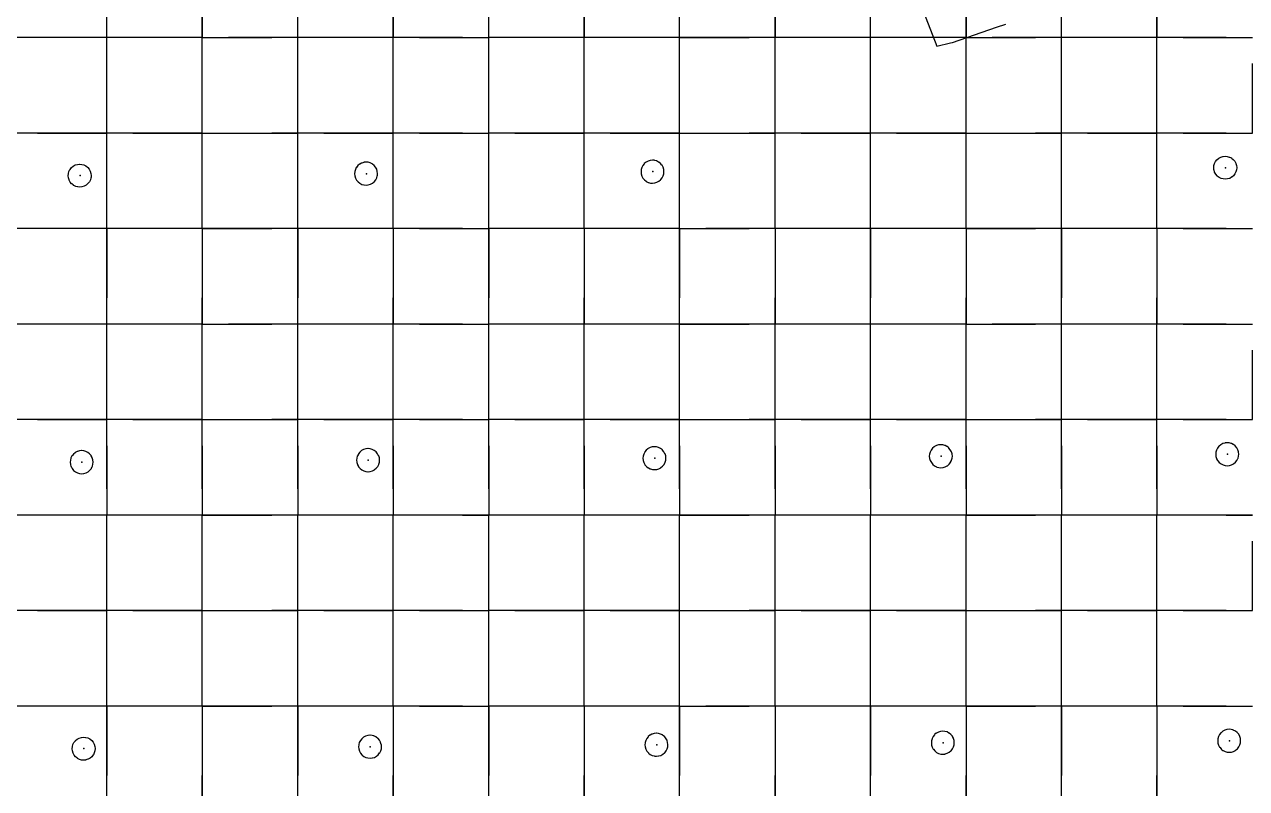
# Model space of a CAD drawing. Header units: metres. Extents: x 0 to 438, y -24 to 612.
# Drawn here: x 199.2 to 314.4, y 190.2 to 262.2 of the extents above; entities that cross this region are included whole.
import ezdxf

# ---------------------------------------------------------------- set-up
doc = ezdxf.new("R2010")
doc.units = ezdxf.units.M
doc.layers.add('LAYER_01_CUT', color=7, linetype='Continuous')
doc.layers.add('LAYER_04_GRID', color=7, linetype='Continuous')

msp = doc.modelspace()

# ---------------------------------------------------------------- linework, layer by layer
at = {"layer": 'LAYER_01_CUT'}
for points in [[(209.46, 261), (207, 261), (207, 267.54), (207, 270), (207, 276.54)], [(227.46, 261), (225, 261), (225, 267.54), (225, 270), (225, 276.54)], [(245.46, 261), (243, 261), (243, 267.54), (243, 270), (243, 276.54)], [(263.46, 261), (261, 261), (261, 267.54), (261, 270), (261, 276.54)], [(281.46, 261), (279, 261), (279, 267.54), (279, 270), (279, 276.54)], [(299.46, 261), (297, 261), (297, 267.54), (297, 270), (297, 276.54)], [(216, 267.54), (216, 261), (216, 263.46)], [(234, 267.54), (234, 261), (234, 263.46)], [(252, 267.54), (252, 261), (252, 263.46)], [(270, 267.54), (270, 261), (270, 263.46)], [(288, 267.54), (288, 261), (288, 263.46)], [(306, 267.54), (306, 261), (306, 263.46)], [(283.17, 265.55), (285.26, 260.17), (286.55, 260.49), (286.73, 260.53), (290.88, 261.97), (291.74, 262.27)], [(207, 261), (207, 263.46)], [(225, 261), (225, 263.46)], [(243, 261), (243, 263.46)], [(261, 261), (261, 263.46)], [(279, 261), (279, 263.46)], [(297, 261), (297, 263.46)], [(200.46, 261), (198, 261)], [(204.54, 261), (198, 261)], [(207, 261), (200.46, 261)], [(207, 261), (204.54, 261)], [(213.54, 261), (207, 261)], [(207, 258.54), (207, 261)], [(207, 254.46), (207, 261)], [(216, 261), (209.46, 261)], [(216, 261), (213.54, 261)], [(216, 258.54), (216, 261)], [(216, 254.46), (216, 261)], [(216, 261), (218.46, 261)], [(216, 261), (222.54, 261)], [(225, 261), (218.46, 261)], [(225, 261), (222.54, 261)], [(231.54, 261), (225, 261)], [(225, 258.54), (225, 261)], [(225, 254.46), (225, 261)], [(234, 261), (227.46, 261)], [(234, 261), (231.54, 261)], [(236.46, 261), (234, 261)], [(240.54, 261), (234, 261)], [(234, 258.54), (234, 261)], [(234, 254.46), (234, 261)], [(236.46, 261), (243, 261)], [(240.54, 261), (243, 261)], [(249.54, 261), (243, 261)], [(243, 258.54), (243, 261)], [(243, 254.46), (243, 261)], [(252, 261), (245.46, 261)], [(252, 261), (249.54, 261)], [(254.46, 261), (252, 261)], [(258.54, 261), (252, 261)], [(252, 258.54), (252, 261)], [(252, 254.46), (252, 261)], [(261, 261), (254.46, 261)], [(261, 261), (258.54, 261)], [(261, 258.54), (261, 261)], [(261, 254.46), (261, 261)], [(261, 261), (267.54, 261)], [(270, 261), (263.46, 261)], [(270, 261), (267.54, 261)], [(272.46, 261), (270, 261)], [(276.54, 261), (270, 261)], [(270, 258.54), (270, 261)], [(270, 254.46), (270, 261)], [(279, 261), (272.46, 261)], [(279, 261), (276.54, 261)], [(285.54, 261), (279, 261)], [(279, 258.54), (279, 261)], [(279, 254.46), (279, 261)], [(288, 261), (281.46, 261)], [(288, 261), (285.54, 261)], [(288, 258.54), (288, 261)], [(288, 254.46), (288, 261)], [(288, 261), (290.46, 261)], [(288, 261), (294.54, 261)], [(297, 261), (290.46, 261)], [(297, 261), (294.54, 261)], [(303.54, 261), (297, 261)], [(297, 258.54), (297, 261)], [(297, 254.46), (297, 261)], [(306, 261), (299.46, 261)], [(306, 261), (303.54, 261)], [(308.46, 261), (306, 261)], [(312.54, 261), (306, 261)], [(306, 258.54), (306, 261)], [(306, 254.46), (306, 261)], [(308.46, 261), (315, 261)], [(312.54, 261), (315, 261)], [(200.46, 252), (207, 252), (207, 258.54)], [(209.46, 252), (216, 252), (216, 258.54)], [(218.46, 252), (225, 252), (225, 258.54)], [(227.46, 252), (234, 252), (234, 258.54)], [(236.46, 252), (243, 252), (243, 258.54)], [(245.46, 252), (252, 252), (252, 258.54)], [(254.46, 252), (261, 252), (261, 258.54)], [(263.46, 252), (270, 252), (270, 258.54)], [(272.46, 252), (279, 252), (279, 258.54)], [(281.46, 252), (288, 252), (288, 258.54)], [(290.46, 252), (297, 252), (297, 258.54)], [(299.46, 252), (306, 252), (306, 258.54)], [(308.46, 252), (315, 252), (315, 258.54)], [(207, 252), (207, 254.46)], [(216, 252), (216, 254.46)], [(225, 252), (225, 254.46)], [(234, 252), (234, 254.46)], [(243, 252), (243, 254.46)], [(252, 252), (252, 254.46)], [(261, 252), (261, 254.46)], [(270, 252), (270, 254.46)], [(279, 252), (279, 254.46)], [(288, 252), (288, 254.46)], [(297, 252), (297, 254.46)], [(306, 252), (306, 254.46)], [(200.46, 252), (198, 252)], [(204.54, 252), (198, 252)], [(207, 252), (204.54, 252)], [(209.46, 252), (207, 252)], [(213.54, 252), (207, 252)], [(207, 249.54), (207, 252)], [(207, 245.46), (207, 252)], [(216, 252), (213.54, 252)], [(216, 249.54), (216, 252)], [(216, 245.46), (216, 252)], [(216, 252), (218.46, 252)], [(216, 252), (222.54, 252)], [(225, 252), (222.54, 252)], [(227.46, 252), (225, 252)], [(231.54, 252), (225, 252)], [(225, 249.54), (225, 252)], [(225, 245.46), (225, 252)], [(234, 252), (231.54, 252)], [(236.46, 252), (234, 252)], [(240.54, 252), (234, 252)], [(234, 249.54), (234, 252)], [(234, 245.46), (234, 252)], [(240.54, 252), (243, 252)], [(245.46, 252), (243, 252)], [(249.54, 252), (243, 252)], [(243, 249.54), (243, 252)], [(243, 245.46), (243, 252)], [(252, 252), (249.54, 252)], [(254.46, 252), (252, 252)], [(258.54, 252), (252, 252)], [(252, 249.54), (252, 252)], [(252, 245.46), (252, 252)], [(261, 252), (258.54, 252)], [(261, 249.54), (261, 252)], [(261, 245.46), (261, 252)], [(261, 252), (263.46, 252)], [(261, 252), (267.54, 252)], [(270, 252), (267.54, 252)], [(272.46, 252), (270, 252)], [(276.54, 252), (270, 252)], [(270, 249.54), (270, 252)], [(270, 245.46), (270, 252)], [(279, 252), (276.54, 252)], [(281.46, 252), (279, 252)], [(285.54, 252), (279, 252)], [(279, 249.54), (279, 252)], [(279, 245.46), (279, 252)], [(288, 252), (285.54, 252)], [(288, 249.54), (288, 252)], [(288, 245.46), (288, 252)], [(288, 252), (290.46, 252)], [(288, 252), (294.54, 252)], [(297, 252), (294.54, 252)], [(299.46, 252), (297, 252)], [(303.54, 252), (297, 252)], [(297, 249.54), (297, 252)], [(297, 245.46), (297, 252)], [(306, 252), (303.54, 252)], [(308.46, 252), (306, 252)], [(312.54, 252), (306, 252)], [(306, 249.54), (306, 252)], [(306, 245.46), (306, 252)], [(312.54, 252), (315, 252)], [(200.46, 243), (198, 243), (198, 249.54)], [(203.44, 247.57), (203.44, 247.58), (203.38, 247.77), (203.38, 247.78), (203.36, 247.98), (203.36, 247.99), (203.37, 248.17), (203.38, 248.18), (203.43, 248.37), (203.43, 248.38), (203.52, 248.57), (203.53, 248.57), (203.66, 248.74), (203.67, 248.74), (203.83, 248.88), (203.84, 248.89), (204.02, 248.99), (204.03, 248.99), (204.23, 249.05), (204.23, 249.05), (204.43, 249.07), (204.44, 249.07), (204.63, 249.05), (204.64, 249.05), (204.83, 249), (204.83, 248.99), (205.02, 248.9), (205.03, 248.9), (205.19, 248.77), (205.2, 248.76), (205.33, 248.6), (205.34, 248.59), (205.44, 248.4), (205.44, 248.4), (205.5, 248.2), (205.5, 248.19), (205.52, 247.99), (205.52, 247.99), (205.51, 247.8), (205.5, 247.79), (205.45, 247.6), (205.45, 247.59), (205.36, 247.41), (205.35, 247.4), (205.22, 247.23), (205.21, 247.23), (205.05, 247.09), (205.04, 247.09), (204.86, 246.99), (204.85, 246.98), (204.65, 246.92), (204.65, 246.92), (204.45, 246.9), (204.44, 246.9), (204.25, 246.92), (204.24, 246.92), (204.05, 246.97), (204.05, 246.98), (203.86, 247.07), (203.85, 247.08), (203.69, 247.21), (203.68, 247.21), (203.55, 247.38), (203.54, 247.38), (203.44, 247.57)], [(209.46, 234), (207, 234), (207, 240.54), (207, 243), (207, 249.54)], [(218.46, 243), (216, 243), (216, 249.54)], [(227.46, 234), (225, 234), (225, 240.54), (225, 243), (225, 249.54)], [(232.52, 248.18), (232.5, 248.38), (232.5, 248.39), (232.44, 248.58), (232.44, 248.59), (232.34, 248.78), (232.33, 248.78), (232.2, 248.95), (232.19, 248.95), (232.03, 249.08), (232.02, 249.09), (231.83, 249.18), (231.83, 249.18), (231.63, 249.24), (231.63, 249.24), (231.44, 249.26), (231.43, 249.26), (231.23, 249.24), (231.22, 249.23), (231.03, 249.17), (231.02, 249.17), (230.84, 249.07), (230.83, 249.07), (230.67, 248.93), (230.66, 248.93), (230.53, 248.76), (230.52, 248.75), (230.43, 248.57), (230.43, 248.56), (230.37, 248.37), (230.37, 248.36), (230.36, 248.17), (230.36, 248.17), (230.38, 247.97), (230.38, 247.96), (230.44, 247.76), (230.44, 247.75), (230.54, 247.57), (230.54, 247.56), (230.68, 247.4), (230.69, 247.39), (230.85, 247.26), (230.86, 247.26), (231.04, 247.16), (231.05, 247.16), (231.24, 247.11), (231.25, 247.11), (231.44, 247.09), (231.45, 247.09), (231.65, 247.11), (231.65, 247.11), (231.85, 247.17), (231.86, 247.17), (232.04, 247.27), (232.05, 247.28), (232.21, 247.41), (232.22, 247.42), (232.35, 247.59), (232.35, 247.59), (232.45, 247.78), (232.45, 247.79), (232.5, 247.98), (232.51, 247.99), (232.52, 248.17), (232.52, 248.18)], [(236.46, 243), (234, 243), (234, 249.54)], [(245.46, 234), (243, 234), (243, 240.54), (243, 243), (243, 249.54)], [(254.46, 243), (252, 243), (252, 249.54)], [(259.02, 249.27), (258.83, 249.37), (258.83, 249.37), (258.63, 249.42), (258.63, 249.43), (258.44, 249.44), (258.43, 249.44), (258.23, 249.42), (258.22, 249.42), (258.03, 249.36), (258.02, 249.36), (257.84, 249.26), (257.83, 249.25), (257.67, 249.12), (257.66, 249.11), (257.53, 248.95), (257.52, 248.94), (257.43, 248.75), (257.43, 248.75), (257.37, 248.55), (257.37, 248.55), (257.36, 248.36), (257.36, 248.35), (257.38, 248.15), (257.38, 248.14), (257.44, 247.95), (257.44, 247.94), (257.54, 247.76), (257.54, 247.75), (257.68, 247.59), (257.69, 247.58), (257.85, 247.45), (257.86, 247.44), (258.04, 247.35), (258.05, 247.35), (258.24, 247.29), (258.25, 247.29), (258.44, 247.28), (258.45, 247.28), (258.64, 247.3), (258.65, 247.3), (258.85, 247.36), (258.86, 247.36), (259.04, 247.46), (259.05, 247.46), (259.21, 247.6), (259.22, 247.61), (259.35, 247.77), (259.35, 247.78), (259.45, 247.96), (259.45, 247.97), (259.5, 248.16), (259.51, 248.17), (259.52, 248.36), (259.52, 248.37), (259.5, 248.57), (259.5, 248.57), (259.44, 248.77), (259.44, 248.78), (259.34, 248.96), (259.33, 248.97), (259.2, 249.13), (259.19, 249.14), (259.03, 249.27), (259.02, 249.27)], [(263.46, 234), (261, 234), (261, 240.54), (261, 243), (261, 249.54)], [(272.46, 243), (270, 243), (270, 249.54)], [(281.46, 234), (279, 234), (279, 240.54), (279, 243), (279, 249.54)], [(290.46, 243), (288, 243), (288, 249.54)], [(299.46, 234), (297, 234), (297, 240.54), (297, 243), (297, 249.54)], [(308.46, 243), (306, 243), (306, 249.54)], [(312.63, 249.8), (312.82, 249.74), (312.83, 249.74), (313.02, 249.65), (313.02, 249.64), (313.19, 249.51), (313.2, 249.5), (313.33, 249.34), (313.34, 249.34), (313.44, 249.15), (313.44, 249.14), (313.5, 248.95), (313.5, 248.94), (313.52, 248.74), (313.52, 248.73), (313.5, 248.54), (313.5, 248.54), (313.45, 248.35), (313.45, 248.34), (313.35, 248.15), (313.35, 248.15), (313.22, 247.98), (313.21, 247.97), (313.05, 247.84), (313.04, 247.83), (312.86, 247.73), (312.85, 247.73), (312.65, 247.67), (312.64, 247.67), (312.44, 247.65), (312.44, 247.65), (312.25, 247.67), (312.24, 247.67), (312.05, 247.72), (312.04, 247.72), (311.86, 247.82), (311.85, 247.82), (311.68, 247.95), (311.68, 247.96), (311.54, 248.12), (311.54, 248.13), (311.44, 248.31), (311.44, 248.32), (311.38, 248.52), (311.37, 248.53), (311.35, 248.72), (311.35, 248.73), (311.37, 248.92), (311.37, 248.93), (311.43, 249.12), (311.43, 249.13), (311.52, 249.31), (311.53, 249.32), (311.66, 249.48), (311.66, 249.49), (311.83, 249.63), (311.83, 249.63), (312.02, 249.73), (312.03, 249.73), (312.22, 249.79), (312.23, 249.79), (312.43, 249.82), (312.44, 249.81), (312.62, 249.8), (312.63, 249.8)], [(207, 243), (207, 245.46)], [(216, 243), (216, 245.46)], [(225, 243), (225, 245.46)], [(234, 243), (234, 245.46)], [(243, 243), (243, 245.46)], [(252, 243), (252, 245.46)], [(261, 243), (261, 245.46)], [(270, 243), (270, 245.46)], [(279, 243), (279, 245.46)], [(288, 243), (288, 245.46)], [(297, 243), (297, 245.46)], [(306, 243), (306, 245.46)], [(204.54, 243), (198, 243)], [(207, 243), (200.46, 243)], [(207, 243), (204.54, 243)], [(209.46, 243), (207, 243)], [(213.54, 243), (207, 243)], [(207, 243), (207, 236.46)], [(216, 243), (209.46, 243)], [(216, 243), (213.54, 243)], [(216, 243), (216, 240.54)], [(216, 243), (216, 236.46)], [(216, 243), (222.54, 243)], [(225, 243), (218.46, 243)], [(225, 243), (222.54, 243)], [(227.46, 243), (225, 243)], [(231.54, 243), (225, 243)], [(225, 243), (225, 236.46)], [(234, 243), (227.46, 243)], [(234, 243), (231.54, 243)], [(240.54, 243), (234, 243)], [(234, 243), (234, 240.54)], [(234, 243), (234, 236.46)], [(236.46, 243), (243, 243)], [(240.54, 243), (243, 243)], [(245.46, 243), (243, 243)], [(249.54, 243), (243, 243)], [(243, 243), (243, 236.46)], [(252, 243), (245.46, 243)], [(252, 243), (249.54, 243)], [(258.54, 243), (252, 243)], [(252, 243), (252, 240.54)], [(252, 243), (252, 236.46)], [(261, 243), (254.46, 243)], [(261, 243), (258.54, 243)], [(261, 243), (261, 236.46)], [(261, 243), (263.46, 243)], [(261, 243), (267.54, 243)], [(270, 243), (263.46, 243)], [(270, 243), (267.54, 243)], [(276.54, 243), (270, 243)], [(270, 243), (270, 240.54)], [(270, 243), (270, 236.46)], [(279, 243), (272.46, 243)], [(279, 243), (276.54, 243)], [(281.46, 243), (279, 243)], [(285.54, 243), (279, 243)], [(279, 243), (279, 236.46)], [(288, 243), (281.46, 243)], [(288, 243), (285.54, 243)], [(288, 243), (288, 240.54)], [(288, 243), (288, 236.46)], [(288, 243), (294.54, 243)], [(297, 243), (290.46, 243)], [(297, 243), (294.54, 243)], [(299.46, 243), (297, 243)], [(303.54, 243), (297, 243)], [(297, 243), (297, 236.46)], [(306, 243), (299.46, 243)], [(306, 243), (303.54, 243)], [(312.54, 243), (306, 243)], [(306, 243), (306, 240.54)], [(306, 243), (306, 236.46)], [(308.46, 243), (315, 243)], [(312.54, 243), (315, 243)], [(216, 240.54), (216, 234), (216, 236.46)], [(234, 240.54), (234, 234), (234, 236.46)], [(252, 240.54), (252, 234), (252, 236.46)], [(270, 240.54), (270, 234), (270, 236.46)], [(288, 240.54), (288, 234), (288, 236.46)], [(306, 240.54), (306, 234), (306, 236.46)], [(207, 234), (207, 236.46)], [(225, 234), (225, 236.46)], [(243, 234), (243, 236.46)], [(261, 234), (261, 236.46)], [(279, 234), (279, 236.46)], [(297, 234), (297, 236.46)], [(200.46, 234), (198, 234)], [(204.54, 234), (198, 234)], [(207, 234), (200.46, 234)], [(207, 234), (204.54, 234)], [(213.54, 234), (207, 234)], [(207, 231.54), (207, 234)], [(207, 227.46), (207, 234)], [(216, 234), (209.46, 234)], [(216, 234), (213.54, 234)], [(216, 231.54), (216, 234)], [(216, 227.46), (216, 234)], [(216, 234), (218.46, 234)], [(216, 234), (222.54, 234)], [(225, 234), (218.46, 234)], [(225, 234), (222.54, 234)], [(231.54, 234), (225, 234)], [(225, 231.54), (225, 234)], [(225, 227.46), (225, 234)], [(234, 234), (227.46, 234)], [(234, 234), (231.54, 234)], [(236.46, 234), (234, 234)], [(240.54, 234), (234, 234)], [(234, 231.54), (234, 234)], [(234, 227.46), (234, 234)], [(236.46, 234), (243, 234)], [(240.54, 234), (243, 234)], [(249.54, 234), (243, 234)], [(243, 231.54), (243, 234)], [(243, 227.46), (243, 234)], [(252, 234), (245.46, 234)], [(252, 234), (249.54, 234)], [(254.46, 234), (252, 234)], [(258.54, 234), (252, 234)], [(252, 231.54), (252, 234)], [(252, 227.46), (252, 234)], [(261, 234), (254.46, 234)], [(261, 234), (258.54, 234)], [(261, 231.54), (261, 234)], [(261, 227.46), (261, 234)], [(261, 234), (267.54, 234)], [(270, 234), (263.46, 234)], [(270, 234), (267.54, 234)], [(272.46, 234), (270, 234)], [(276.54, 234), (270, 234)], [(270, 231.54), (270, 234)], [(270, 227.46), (270, 234)], [(279, 234), (272.46, 234)], [(279, 234), (276.54, 234)], [(285.54, 234), (279, 234)], [(279, 231.54), (279, 234)], [(279, 227.46), (279, 234)], [(288, 234), (281.46, 234)], [(288, 234), (285.54, 234)], [(288, 231.54), (288, 234)], [(288, 227.46), (288, 234)], [(288, 234), (290.46, 234)], [(288, 234), (294.54, 234)], [(297, 234), (290.46, 234)], [(297, 234), (294.54, 234)], [(303.54, 234), (297, 234)], [(297, 231.54), (297, 234)], [(297, 227.46), (297, 234)], [(306, 234), (299.46, 234)], [(306, 234), (303.54, 234)], [(308.46, 234), (306, 234)], [(312.54, 234), (306, 234)], [(306, 231.54), (306, 234)], [(306, 227.46), (306, 234)], [(308.46, 234), (315, 234)], [(312.54, 234), (315, 234)], [(200.46, 225), (207, 225), (207, 231.54)], [(209.46, 225), (216, 225), (216, 231.54)], [(218.46, 225), (225, 225), (225, 231.54)], [(227.46, 225), (234, 225), (234, 231.54)], [(236.46, 225), (243, 225), (243, 231.54)], [(245.46, 225), (252, 225), (252, 231.54)], [(254.46, 225), (261, 225), (261, 231.54)], [(263.46, 225), (270, 225), (270, 231.54)], [(272.46, 225), (279, 225), (279, 231.54)], [(281.46, 225), (288, 225), (288, 231.54)], [(290.46, 225), (297, 225), (297, 231.54)], [(299.46, 225), (306, 225), (306, 231.54)], [(308.46, 225), (315, 225), (315, 231.54)], [(207, 225), (207, 227.46)], [(216, 225), (216, 227.46)], [(225, 225), (225, 227.46)], [(234, 225), (234, 227.46)], [(243, 225), (243, 227.46)], [(252, 225), (252, 227.46)], [(261, 225), (261, 227.46)], [(270, 225), (270, 227.46)], [(279, 225), (279, 227.46)], [(288, 225), (288, 227.46)], [(297, 225), (297, 227.46)], [(306, 225), (306, 227.46)], [(200.46, 225), (198, 225)], [(204.54, 225), (198, 225)], [(207, 225), (204.54, 225)], [(209.46, 225), (207, 225)], [(213.54, 225), (207, 225)], [(207, 222.54), (207, 225)], [(207, 218.46), (207, 225)], [(216, 225), (213.54, 225)], [(216, 222.54), (216, 225)], [(216, 218.46), (216, 225)], [(216, 225), (218.46, 225)], [(216, 225), (222.54, 225)], [(225, 225), (222.54, 225)], [(227.46, 225), (225, 225)], [(231.54, 225), (225, 225)], [(225, 222.54), (225, 225)], [(225, 218.46), (225, 225)], [(234, 225), (231.54, 225)], [(236.46, 225), (234, 225)], [(240.54, 225), (234, 225)], [(234, 222.54), (234, 225)], [(234, 218.46), (234, 225)], [(240.54, 225), (243, 225)], [(245.46, 225), (243, 225)], [(249.54, 225), (243, 225)], [(243, 222.54), (243, 225)], [(243, 218.46), (243, 225)], [(252, 225), (249.54, 225)], [(254.46, 225), (252, 225)], [(258.54, 225), (252, 225)], [(252, 222.54), (252, 225)], [(252, 218.46), (252, 225)], [(261, 225), (258.54, 225)], [(261, 222.54), (261, 225)], [(261, 218.46), (261, 225)], [(261, 225), (263.46, 225)], [(261, 225), (267.54, 225)], [(270, 225), (267.54, 225)], [(272.46, 225), (270, 225)], [(276.54, 225), (270, 225)], [(270, 222.54), (270, 225)], [(270, 218.46), (270, 225)], [(279, 225), (276.54, 225)], [(281.46, 225), (279, 225)], [(285.54, 225), (279, 225)], [(279, 222.54), (279, 225)], [(279, 218.46), (279, 225)], [(288, 225), (285.54, 225)], [(288, 222.54), (288, 225)], [(288, 218.46), (288, 225)], [(288, 225), (290.46, 225)], [(288, 225), (294.54, 225)], [(297, 225), (294.54, 225)], [(299.46, 225), (297, 225)], [(303.54, 225), (297, 225)], [(297, 222.54), (297, 225)], [(297, 218.46), (297, 225)], [(306, 225), (303.54, 225)], [(308.46, 225), (306, 225)], [(312.54, 225), (306, 225)], [(306, 222.54), (306, 225)], [(306, 218.46), (306, 225)], [(312.54, 225), (315, 225)], [(207, 222.54), (207, 216)], [(216, 222.54), (216, 216)], [(225, 222.54), (225, 216)], [(234, 222.54), (234, 216)], [(243, 222.54), (243, 216)], [(252, 222.54), (252, 216)], [(257.87, 220.59), (257.87, 220.58), (258.04, 220.45), (258.05, 220.44), (258.23, 220.35), (258.24, 220.35), (258.43, 220.3), (258.44, 220.29), (258.62, 220.28), (258.63, 220.28), (258.83, 220.3), (258.84, 220.3), (259.03, 220.36), (259.04, 220.36), (259.23, 220.46), (259.24, 220.47), (259.4, 220.6), (259.4, 220.61), (259.53, 220.77), (259.54, 220.78), (259.63, 220.97), (259.64, 220.97), (259.69, 221.16), (259.69, 221.17), (259.71, 221.36), (259.71, 221.37), (259.69, 221.57), (259.69, 221.57), (259.63, 221.77), (259.62, 221.78), (259.52, 221.96), (259.52, 221.97), (259.38, 222.13), (259.38, 222.14), (259.21, 222.27), (259.2, 222.28), (259.02, 222.37), (259.01, 222.37), (258.82, 222.42), (258.81, 222.43), (258.62, 222.44), (258.62, 222.44), (258.42, 222.42), (258.41, 222.42), (258.21, 222.36), (258.21, 222.36), (258.02, 222.26), (258.01, 222.25), (257.85, 222.12), (257.85, 222.11), (257.71, 221.95), (257.71, 221.94), (257.62, 221.75), (257.61, 221.75), (257.56, 221.56), (257.56, 221.55), (257.54, 221.36), (257.54, 221.35), (257.56, 221.15), (257.56, 221.15), (257.62, 220.95), (257.63, 220.94), (257.73, 220.76), (257.73, 220.75), (257.87, 220.59)], [(261, 222.54), (261, 216)], [(270, 222.54), (270, 216)], [(279, 222.54), (279, 216)], [(285.24, 220.53), (285.43, 220.48), (285.44, 220.48), (285.62, 220.46), (285.63, 220.46), (285.83, 220.48), (285.84, 220.48), (286.03, 220.54), (286.04, 220.55), (286.23, 220.65), (286.24, 220.65), (286.4, 220.79), (286.4, 220.79), (286.53, 220.96), (286.54, 220.97), (286.63, 221.15), (286.64, 221.16), (286.69, 221.35), (286.69, 221.36), (286.71, 221.55), (286.71, 221.55), (286.69, 221.75), (286.69, 221.76), (286.63, 221.96), (286.62, 221.96), (286.52, 222.15), (286.52, 222.16), (286.38, 222.32), (286.38, 222.33), (286.21, 222.46), (286.2, 222.46), (286.02, 222.55), (286.01, 222.56), (285.82, 222.61), (285.81, 222.61), (285.62, 222.63), (285.62, 222.63), (285.42, 222.61), (285.41, 222.61), (285.21, 222.55), (285.21, 222.55), (285.02, 222.45), (285.01, 222.44), (284.85, 222.3), (284.85, 222.3), (284.71, 222.13), (284.71, 222.13), (284.62, 221.94), (284.61, 221.93), (284.56, 221.74), (284.56, 221.73), (284.54, 221.55), (284.54, 221.54), (284.56, 221.34), (284.56, 221.33), (284.62, 221.14), (284.63, 221.13), (284.73, 220.94), (284.73, 220.94), (284.87, 220.77), (284.87, 220.77), (285.04, 220.64), (285.04, 220.63), (285.23, 220.54), (285.24, 220.53)], [(288, 222.54), (288, 216)], [(297, 222.54), (297, 216)], [(306, 222.54), (306, 216)], [(313.23, 220.83), (313.23, 220.84), (313.4, 220.97), (313.4, 220.98), (313.53, 221.15), (313.54, 221.15), (313.63, 221.34), (313.64, 221.35), (313.69, 221.54), (313.69, 221.55), (313.71, 221.73), (313.71, 221.74), (313.69, 221.94), (313.69, 221.95), (313.63, 222.14), (313.62, 222.15), (313.52, 222.34), (313.52, 222.34), (313.38, 222.51), (313.38, 222.51), (313.21, 222.64), (313.2, 222.65), (313.02, 222.74), (313.01, 222.74), (312.82, 222.8), (312.81, 222.8), (312.62, 222.82), (312.62, 222.82), (312.42, 222.8), (312.41, 222.79), (312.21, 222.73), (312.2, 222.73), (312.02, 222.63), (312.01, 222.63), (311.85, 222.49), (311.84, 222.49), (311.71, 222.32), (311.71, 222.31), (311.62, 222.13), (311.61, 222.12), (311.56, 221.93), (311.56, 221.92), (311.54, 221.73), (311.54, 221.73), (311.56, 221.53), (311.56, 221.52), (311.62, 221.32), (311.62, 221.31), (311.72, 221.13), (311.73, 221.12), (311.86, 220.96), (311.87, 220.95), (312.04, 220.82), (312.04, 220.82), (312.23, 220.72), (312.24, 220.72), (312.43, 220.67), (312.44, 220.67), (312.62, 220.65), (312.63, 220.65), (312.83, 220.67), (312.84, 220.67), (313.03, 220.73), (313.04, 220.73), (313.23, 220.83)], [(203.56, 221.18), (203.56, 221.17), (203.54, 220.99), (203.54, 220.98), (203.56, 220.78), (203.56, 220.77), (203.62, 220.58), (203.63, 220.57), (203.73, 220.38), (203.73, 220.38), (203.87, 220.21), (203.87, 220.21), (204.04, 220.08), (204.05, 220.07), (204.23, 219.98), (204.24, 219.98), (204.43, 219.92), (204.44, 219.92), (204.63, 219.9), (204.63, 219.9), (204.83, 219.92), (204.84, 219.93), (205.04, 219.99), (205.04, 219.99), (205.23, 220.09), (205.24, 220.09), (205.4, 220.23), (205.41, 220.23), (205.54, 220.4), (205.54, 220.41), (205.63, 220.59), (205.64, 220.6), (205.69, 220.79), (205.69, 220.8), (205.71, 220.99), (205.71, 220.99), (205.69, 221.19), (205.69, 221.2), (205.63, 221.4), (205.63, 221.41), (205.52, 221.59), (205.52, 221.6), (205.38, 221.76), (205.38, 221.77), (205.21, 221.9), (205.21, 221.9), (205.02, 222), (205.01, 222), (204.82, 222.05), (204.81, 222.05), (204.63, 222.07), (204.62, 222.07), (204.42, 222.05), (204.41, 222.05), (204.22, 221.99), (204.21, 221.99), (204.02, 221.89), (204.02, 221.88), (203.85, 221.75), (203.85, 221.74), (203.72, 221.57), (203.71, 221.57), (203.62, 221.38), (203.61, 221.37), (203.56, 221.18)], [(232.2, 222.09), (232.02, 222.18), (232.01, 222.19), (231.82, 222.24), (231.81, 222.24), (231.63, 222.26), (231.62, 222.26), (231.42, 222.24), (231.41, 222.24), (231.21, 222.18), (231.21, 222.17), (231.02, 222.07), (231.01, 222.07), (230.85, 221.93), (230.85, 221.93), (230.72, 221.76), (230.71, 221.75), (230.62, 221.57), (230.61, 221.56), (230.56, 221.37), (230.56, 221.36), (230.54, 221.17), (230.54, 221.17), (230.56, 220.97), (230.56, 220.96), (230.62, 220.76), (230.63, 220.75), (230.73, 220.57), (230.73, 220.56), (230.87, 220.4), (230.87, 220.39), (231.04, 220.26), (231.05, 220.26), (231.23, 220.17), (231.24, 220.16), (231.43, 220.11), (231.44, 220.11), (231.62, 220.09), (231.63, 220.09), (231.83, 220.11), (231.84, 220.11), (232.04, 220.17), (232.04, 220.17), (232.23, 220.27), (232.24, 220.28), (232.4, 220.42), (232.4, 220.42), (232.54, 220.59), (232.54, 220.59), (232.63, 220.78), (232.64, 220.79), (232.69, 220.98), (232.69, 220.99), (232.71, 221.17), (232.71, 221.18), (232.69, 221.38), (232.69, 221.39), (232.63, 221.58), (232.62, 221.59), (232.52, 221.78), (232.52, 221.78), (232.38, 221.95), (232.38, 221.95), (232.21, 222.08), (232.2, 222.09)], [(207, 218.46), (207, 216)], [(216, 218.46), (216, 216)], [(225, 218.46), (225, 216)], [(234, 218.46), (234, 216)], [(243, 218.46), (243, 216)], [(252, 218.46), (252, 216)], [(261, 218.46), (261, 216)], [(270, 218.46), (270, 216)], [(279, 218.46), (279, 216)], [(288, 218.46), (288, 216)], [(297, 218.46), (297, 216)], [(306, 218.46), (306, 216)], [(315, 216), (308.46, 216), (306, 216), (299.46, 216), (297, 216), (290.46, 216), (288, 216), (281.46, 216), (279, 216), (272.46, 216), (270, 216), (263.46, 216), (261, 216), (254.46, 216), (252, 216), (245.46, 216), (243, 216), (236.46, 216), (234, 216), (227.46, 216), (225, 216), (218.46, 216), (216, 216), (209.46, 216), (207, 216), (200.46, 216), (198, 216)], [(204.54, 216), (198, 216)], [(207, 216), (204.54, 216)], [(213.54, 216), (207, 216)], [(207, 213.54), (207, 216)], [(207, 209.46), (207, 216)], [(216, 216), (213.54, 216)], [(216, 213.54), (216, 216)], [(216, 209.46), (216, 216)], [(216, 216), (222.54, 216)], [(225, 216), (222.54, 216)], [(231.54, 216), (225, 216)], [(225, 213.54), (225, 216)], [(225, 209.46), (225, 216)], [(234, 216), (231.54, 216)], [(240.54, 216), (234, 216)], [(234, 213.54), (234, 216)], [(234, 209.46), (234, 216)], [(240.54, 216), (243, 216)], [(249.54, 216), (243, 216)], [(243, 213.54), (243, 216)], [(243, 209.46), (243, 216)], [(252, 216), (249.54, 216)], [(258.54, 216), (252, 216)], [(252, 213.54), (252, 216)], [(252, 209.46), (252, 216)], [(261, 216), (258.54, 216)], [(261, 213.54), (261, 216)], [(261, 209.46), (261, 216)], [(261, 216), (267.54, 216)], [(270, 216), (267.54, 216)], [(276.54, 216), (270, 216)], [(270, 213.54), (270, 216)], [(270, 209.46), (270, 216)], [(279, 216), (276.54, 216)], [(285.54, 216), (279, 216)], [(279, 213.54), (279, 216)], [(279, 209.46), (279, 216)], [(288, 216), (285.54, 216)], [(288, 213.54), (288, 216)], [(288, 209.46), (288, 216)], [(288, 216), (294.54, 216)], [(297, 216), (294.54, 216)], [(303.54, 216), (297, 216)], [(297, 213.54), (297, 216)], [(297, 209.46), (297, 216)], [(306, 216), (303.54, 216)], [(312.54, 216), (306, 216)], [(306, 213.54), (306, 216)], [(306, 209.46), (306, 216)], [(312.54, 216), (315, 216)], [(200.46, 207), (207, 207), (207, 213.54)], [(209.46, 207), (216, 207), (216, 213.54)], [(218.46, 207), (225, 207), (225, 213.54)], [(227.46, 207), (234, 207), (234, 213.54)], [(236.46, 207), (243, 207), (243, 213.54)], [(245.46, 207), (252, 207), (252, 213.54)], [(254.46, 207), (261, 207), (261, 213.54)], [(263.46, 207), (270, 207), (270, 213.54)], [(272.46, 207), (279, 207), (279, 213.54)], [(281.46, 207), (288, 207), (288, 213.54)], [(290.46, 207), (297, 207), (297, 213.54)], [(299.46, 207), (306, 207), (306, 213.54)], [(308.46, 207), (315, 207), (315, 213.54)], [(207, 207), (207, 209.46)], [(216, 207), (216, 209.46)], [(225, 207), (225, 209.46)], [(234, 207), (234, 209.46)], [(243, 207), (243, 209.46)], [(252, 207), (252, 209.46)], [(261, 207), (261, 209.46)], [(270, 207), (270, 209.46)], [(279, 207), (279, 209.46)], [(288, 207), (288, 209.46)], [(297, 207), (297, 209.46)], [(306, 207), (306, 209.46)], [(200.46, 207), (198, 207)], [(204.54, 207), (198, 207)], [(207, 207), (204.54, 207)], [(209.46, 207), (207, 207)], [(213.54, 207), (207, 207)], [(207, 204.54), (207, 207)], [(207, 200.46), (207, 207)], [(216, 207), (213.54, 207)], [(216, 204.54), (216, 207)], [(216, 200.46), (216, 207)], [(216, 207), (218.46, 207)], [(216, 207), (222.54, 207)], [(225, 207), (222.54, 207)], [(227.46, 207), (225, 207)], [(231.54, 207), (225, 207)], [(225, 204.54), (225, 207)], [(225, 200.46), (225, 207)], [(234, 207), (231.54, 207)], [(236.46, 207), (234, 207)], [(240.54, 207), (234, 207)], [(234, 204.54), (234, 207)], [(234, 200.46), (234, 207)], [(240.54, 207), (243, 207)], [(245.46, 207), (243, 207)], [(249.54, 207), (243, 207)], [(243, 204.54), (243, 207)], [(243, 200.46), (243, 207)], [(252, 207), (249.54, 207)], [(254.46, 207), (252, 207)], [(258.54, 207), (252, 207)], [(252, 204.54), (252, 207)], [(252, 200.46), (252, 207)], [(261, 207), (258.54, 207)], [(261, 204.54), (261, 207)], [(261, 200.46), (261, 207)], [(261, 207), (263.46, 207)], [(261, 207), (267.54, 207)], [(270, 207), (267.54, 207)], [(272.46, 207), (270, 207)], [(276.54, 207), (270, 207)], [(270, 204.54), (270, 207)], [(270, 200.46), (270, 207)], [(279, 207), (276.54, 207)], [(281.46, 207), (279, 207)], [(285.54, 207), (279, 207)], [(279, 204.54), (279, 207)], [(279, 200.46), (279, 207)], [(288, 207), (285.54, 207)], [(288, 204.54), (288, 207)], [(288, 200.46), (288, 207)], [(288, 207), (290.46, 207)], [(288, 207), (294.54, 207)], [(297, 207), (294.54, 207)], [(299.46, 207), (297, 207)], [(303.54, 207), (297, 207)], [(297, 204.54), (297, 207)], [(297, 200.46), (297, 207)], [(306, 207), (303.54, 207)], [(308.46, 207), (306, 207)], [(312.54, 207), (306, 207)], [(306, 204.54), (306, 207)], [(306, 200.46), (306, 207)], [(312.54, 207), (315, 207)], [(200.46, 198), (198, 198), (198, 204.54)], [(209.46, 189), (207, 189), (207, 195.54), (207, 198), (207, 204.54)], [(218.46, 198), (216, 198), (216, 204.54)], [(227.46, 189), (225, 189), (225, 195.54), (225, 198), (225, 204.54)], [(236.46, 198), (234, 198), (234, 204.54)], [(245.46, 189), (243, 189), (243, 195.54), (243, 198), (243, 204.54)], [(254.46, 198), (252, 198), (252, 204.54)], [(263.46, 189), (261, 189), (261, 195.54), (261, 198), (261, 204.54)], [(272.46, 198), (270, 198), (270, 204.54)], [(281.46, 189), (279, 189), (279, 195.54), (279, 198), (279, 204.54)], [(290.46, 198), (288, 198), (288, 204.54)], [(299.46, 189), (297, 189), (297, 195.54), (297, 198), (297, 204.54)], [(308.46, 198), (306, 198), (306, 204.54)], [(207, 198), (207, 200.46)], [(216, 198), (216, 200.46)], [(225, 198), (225, 200.46)], [(234, 198), (234, 200.46)], [(243, 198), (243, 200.46)], [(252, 198), (252, 200.46)], [(261, 198), (261, 200.46)], [(270, 198), (270, 200.46)], [(279, 198), (279, 200.46)], [(288, 198), (288, 200.46)], [(297, 198), (297, 200.46)], [(306, 198), (306, 200.46)], [(204.54, 198), (198, 198)], [(207, 198), (200.46, 198)], [(207, 198), (204.54, 198)], [(209.46, 198), (207, 198)], [(213.54, 198), (207, 198)], [(207, 198), (207, 191.46)], [(216, 198), (209.46, 198)], [(216, 198), (213.54, 198)], [(216, 198), (216, 195.54)], [(216, 198), (216, 191.46)], [(216, 198), (222.54, 198)], [(225, 198), (218.46, 198)], [(225, 198), (222.54, 198)], [(227.46, 198), (225, 198)], [(231.54, 198), (225, 198)], [(225, 198), (225, 191.46)], [(234, 198), (227.46, 198)], [(234, 198), (231.54, 198)], [(240.54, 198), (234, 198)], [(234, 198), (234, 195.54)], [(234, 198), (234, 191.46)], [(236.46, 198), (243, 198)], [(240.54, 198), (243, 198)], [(245.46, 198), (243, 198)], [(249.54, 198), (243, 198)], [(243, 198), (243, 191.46)], [(252, 198), (245.46, 198)], [(252, 198), (249.54, 198)], [(258.54, 198), (252, 198)], [(252, 198), (252, 195.54)], [(252, 198), (252, 191.46)], [(261, 198), (254.46, 198)], [(261, 198), (258.54, 198)], [(261, 198), (261, 191.46)], [(261, 198), (263.46, 198)], [(261, 198), (267.54, 198)], [(270, 198), (263.46, 198)], [(270, 198), (267.54, 198)], [(276.54, 198), (270, 198)], [(270, 198), (270, 195.54)], [(270, 198), (270, 191.46)], [(279, 198), (272.46, 198)], [(279, 198), (276.54, 198)], [(281.46, 198), (279, 198)], [(285.54, 198), (279, 198)], [(279, 198), (279, 191.46)], [(288, 198), (281.46, 198)], [(288, 198), (285.54, 198)], [(288, 198), (288, 195.54)], [(288, 198), (288, 191.46)], [(288, 198), (294.54, 198)], [(297, 198), (290.46, 198)], [(297, 198), (294.54, 198)], [(299.46, 198), (297, 198)], [(303.54, 198), (297, 198)], [(297, 198), (297, 191.46)], [(306, 198), (299.46, 198)], [(306, 198), (303.54, 198)], [(312.54, 198), (306, 198)], [(306, 198), (306, 195.54)], [(306, 198), (306, 191.46)], [(308.46, 198), (315, 198)], [(312.54, 198), (315, 198)], [(204.06, 193.21), (204.05, 193.22), (203.92, 193.38), (203.91, 193.38), (203.81, 193.57), (203.81, 193.58), (203.75, 193.77), (203.75, 193.78), (203.73, 193.98), (203.73, 193.99), (203.75, 194.17), (203.75, 194.18), (203.8, 194.37), (203.8, 194.38), (203.9, 194.57), (203.9, 194.57), (204.03, 194.74), (204.04, 194.75), (204.2, 194.88), (204.21, 194.89), (204.39, 194.99), (204.4, 194.99), (204.6, 195.05), (204.61, 195.05), (204.81, 195.07), (204.81, 195.07), (205, 195.05), (205.01, 195.05), (205.2, 195), (205.21, 195), (205.39, 194.9), (205.4, 194.9), (205.57, 194.77), (205.57, 194.76), (205.71, 194.6), (205.71, 194.59), (205.81, 194.41), (205.81, 194.4), (205.87, 194.2), (205.88, 194.19), (205.9, 194), (205.9, 193.99), (205.88, 193.8), (205.88, 193.79), (205.82, 193.6), (205.82, 193.59), (205.73, 193.41), (205.72, 193.4), (205.59, 193.23), (205.59, 193.23), (205.42, 193.09), (205.42, 193.09), (205.23, 192.99), (205.22, 192.99), (205.03, 192.93), (205.02, 192.92), (204.82, 192.9), (204.81, 192.9), (204.63, 192.92), (204.62, 192.92), (204.43, 192.98), (204.42, 192.98), (204.23, 193.07), (204.23, 193.08), (204.06, 193.21)], [(216, 195.54), (216, 189), (216, 191.46)], [(232.39, 195.09), (232.21, 195.18), (232.2, 195.19), (232.01, 195.24), (232, 195.24), (231.81, 195.26), (231.8, 195.26), (231.61, 195.24), (231.6, 195.24), (231.4, 195.18), (231.39, 195.17), (231.21, 195.07), (231.2, 195.07), (231.04, 194.93), (231.03, 194.93), (230.9, 194.76), (230.9, 194.75), (230.8, 194.57), (230.8, 194.56), (230.75, 194.37), (230.75, 194.36), (230.73, 194.17), (230.73, 194.17), (230.75, 193.97), (230.75, 193.96), (230.81, 193.76), (230.81, 193.76), (230.91, 193.57), (230.92, 193.56), (231.05, 193.4), (231.06, 193.39), (231.23, 193.26), (231.23, 193.26), (231.42, 193.17), (231.43, 193.16), (231.62, 193.11), (231.62, 193.11), (231.81, 193.09), (231.82, 193.09), (232.02, 193.11), (232.03, 193.11), (232.22, 193.17), (232.23, 193.17), (232.42, 193.28), (232.42, 193.28), (232.58, 193.42), (232.59, 193.42), (232.72, 193.59), (232.73, 193.59), (232.82, 193.78), (232.82, 193.79), (232.88, 193.98), (232.88, 193.99), (232.89, 194.17), (232.9, 194.18), (232.88, 194.38), (232.87, 194.39), (232.81, 194.58), (232.81, 194.59), (232.71, 194.78), (232.71, 194.78), (232.57, 194.95), (232.56, 194.95), (232.4, 195.08), (232.39, 195.09)], [(234, 195.54), (234, 189), (234, 191.46)], [(252, 195.54), (252, 189), (252, 191.46)], [(259.03, 193.3), (259.22, 193.36), (259.23, 193.36), (259.41, 193.46), (259.42, 193.47), (259.58, 193.6), (259.59, 193.61), (259.72, 193.77), (259.73, 193.78), (259.82, 193.97), (259.82, 193.97), (259.88, 194.17), (259.88, 194.17), (259.89, 194.36), (259.89, 194.37), (259.87, 194.57), (259.87, 194.57), (259.81, 194.77), (259.81, 194.78), (259.71, 194.96), (259.71, 194.97), (259.57, 195.13), (259.56, 195.14), (259.4, 195.27), (259.39, 195.28), (259.21, 195.37), (259.2, 195.37), (259.01, 195.43), (259, 195.43), (258.81, 195.44), (258.8, 195.44), (258.61, 195.42), (258.6, 195.42), (258.4, 195.36), (258.39, 195.36), (258.21, 195.26), (258.2, 195.26), (258.04, 195.12), (258.03, 195.11), (257.9, 194.95), (257.9, 194.94), (257.8, 194.76), (257.8, 194.75), (257.75, 194.56), (257.74, 194.55), (257.73, 194.36), (257.73, 194.35), (257.75, 194.15), (257.75, 194.15), (257.81, 193.95), (257.81, 193.94), (257.91, 193.76), (257.92, 193.75), (258.05, 193.59), (258.06, 193.58), (258.23, 193.45), (258.23, 193.45), (258.42, 193.35), (258.42, 193.35), (258.62, 193.3), (258.62, 193.29), (258.81, 193.28), (258.82, 193.28), (259.02, 193.3), (259.03, 193.3)], [(270, 195.54), (270, 189), (270, 191.46)], [(286.4, 195.46), (286.39, 195.46), (286.21, 195.56), (286.2, 195.56), (286.01, 195.61), (286, 195.61), (285.81, 195.63), (285.8, 195.63), (285.6, 195.61), (285.6, 195.61), (285.4, 195.55), (285.39, 195.55), (285.21, 195.45), (285.2, 195.44), (285.04, 195.31), (285.03, 195.3), (284.9, 195.13), (284.9, 195.13), (284.8, 194.94), (284.8, 194.93), (284.75, 194.74), (284.74, 194.73), (284.73, 194.55), (284.73, 194.54), (284.75, 194.34), (284.75, 194.33), (284.81, 194.14), (284.81, 194.13), (284.91, 193.94), (284.92, 193.94), (285.05, 193.77), (285.06, 193.77), (285.22, 193.64), (285.23, 193.63), (285.42, 193.54), (285.42, 193.54), (285.62, 193.48), (285.62, 193.48), (285.81, 193.46), (285.82, 193.46), (286.02, 193.48), (286.03, 193.49), (286.22, 193.55), (286.23, 193.55), (286.41, 193.65), (286.42, 193.65), (286.58, 193.79), (286.59, 193.79), (286.72, 193.96), (286.73, 193.97), (286.82, 194.15), (286.82, 194.16), (286.88, 194.35), (286.88, 194.36), (286.89, 194.55), (286.89, 194.55), (286.87, 194.75), (286.87, 194.76), (286.81, 194.96), (286.81, 194.97), (286.71, 195.15), (286.71, 195.16), (286.57, 195.32), (286.56, 195.33), (286.4, 195.46)], [(288, 195.54), (288, 189), (288, 191.46)], [(306, 195.54), (306, 189), (306, 191.46)], [(311.92, 194.12), (312.05, 193.96), (312.06, 193.95), (312.22, 193.82), (312.23, 193.82), (312.42, 193.73), (312.42, 193.72), (312.62, 193.67), (312.62, 193.67), (312.81, 193.65), (312.82, 193.65), (313.02, 193.67), (313.02, 193.67), (313.22, 193.73), (313.23, 193.73), (313.41, 193.83), (313.42, 193.84), (313.58, 193.98), (313.59, 193.98), (313.72, 194.15), (313.73, 194.15), (313.82, 194.34), (313.82, 194.35), (313.88, 194.54), (313.88, 194.55), (313.89, 194.73), (313.89, 194.74), (313.87, 194.94), (313.87, 194.95), (313.81, 195.14), (313.81, 195.15), (313.71, 195.34), (313.71, 195.34), (313.57, 195.51), (313.56, 195.51), (313.4, 195.64), (313.39, 195.65), (313.2, 195.74), (313.2, 195.75), (313.01, 195.8), (313, 195.8), (312.81, 195.82), (312.8, 195.82), (312.6, 195.8), (312.6, 195.8), (312.4, 195.74), (312.39, 195.73), (312.21, 195.63), (312.2, 195.63), (312.04, 195.49), (312.03, 195.49), (311.9, 195.32), (311.9, 195.31), (311.8, 195.13), (311.8, 195.12), (311.75, 194.93), (311.74, 194.92), (311.73, 194.73), (311.73, 194.73), (311.75, 194.53), (311.75, 194.52), (311.81, 194.32), (311.81, 194.31), (311.91, 194.13), (311.92, 194.12)], [(207, 189), (207, 191.46)], [(225, 189), (225, 191.46)], [(243, 189), (243, 191.46)], [(261, 189), (261, 191.46)], [(279, 189), (279, 191.46)], [(297, 189), (297, 191.46)]]:
    msp.add_lwpolyline(points, dxfattribs=at)
at = {"layer": 'LAYER_04_GRID'}
for p in [(204.47, 247.99), (231.47, 248.17), (258.47, 248.36), (312.46, 248.73), (258.65, 221.36), (285.65, 221.55), (312.65, 221.73), (204.65, 220.99), (231.65, 221.17), (312.84, 194.73), (204.84, 193.99), (231.84, 194.17), (258.84, 194.36), (285.84, 194.55)]:
    msp.add_point(p, dxfattribs=at)

doc.saveas('drawing.dxf')
